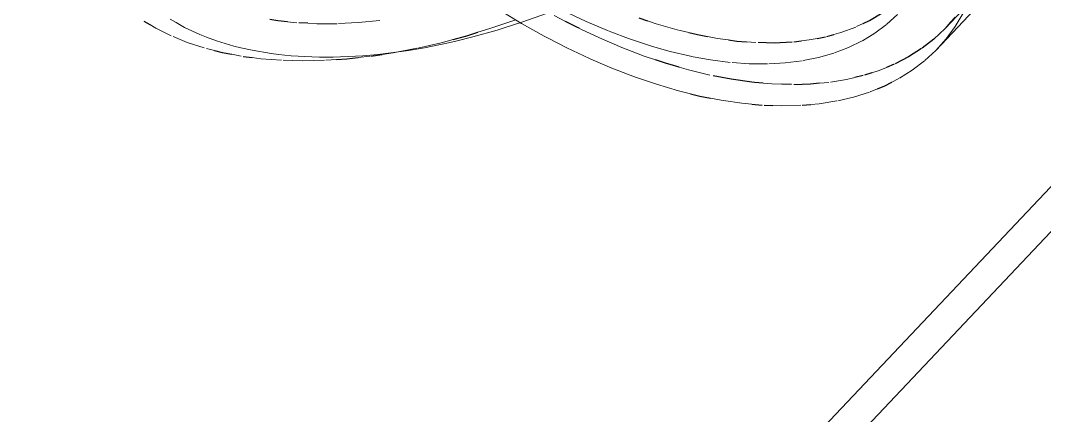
# Model space of a CAD drawing. Header units: millimetres. Extents: x -86814 to -77113, y 29520 to 42516.
# Drawn here: x -81951.1 to -81736.3, y 39187.8 to 39270.7 of the extents above; entities that cross this region are included whole.
import ezdxf

# ---------------------------------------------------------------- set-up
doc = ezdxf.new("R2010")
doc.units = ezdxf.units.MM
doc.linetypes.add('HIDDEN_50', pattern=[225, 150, -75])
doc.layers.add('PROFILE_HIDDEN', color=9, linetype='HIDDEN_50', lineweight=18)
doc.layers.add('PROFILE_VISIBLE', color=4, linetype='Continuous', lineweight=25)

msp = doc.modelspace()

# ---------------------------------------------------------------- linework, layer by layer
at = {"layer": 'PROFILE_HIDDEN'}
for p, q in [((-81757.2, 39269.01), (-81280.54, 39773.39)), ((-81759.13, 39264.44), (-81707.68, 39318.9)), ((-81849.8, 39272.35), (-81846.03, 39270.07)), ((-81832.48, 39270.51), (-81836.19, 39272.27)), ((-81755.07, 39269.45), (-81753.41, 39272.21)), ((-81918.49, 39270.25), (-81919.75, 39270.96)), ((-81916.73, 39269.25), (-81918.49, 39270.25)), ((-81893.12, 39270.23), (-81895.11, 39270.45)), ((-81888.98, 39270.02), (-81890.87, 39270.12)), ((-81884.7, 39270.03), (-81888.98, 39270.02)), ((-81880.3, 39270.25), (-81884.39, 39270.04)), ((-81875.77, 39270.68), (-81880.3, 39270.25)), ((-81852.64, 39268.99), (-81847.46, 39270.75)), ((-81845.97, 39270.33), (-81849.67, 39269.16)), ((-81846.03, 39270.07), (-81841.28, 39267.42)), ((-81840.78, 39272.16), (-81845.97, 39270.33)), ((-81836.81, 39270.5), (-81839.18, 39271.72)), ((-81828, 39268.6), (-81832.48, 39270.51)), ((-81819.57, 39270.64), (-81817.76, 39270.02)), ((-81817.76, 39270.02), (-81813.41, 39268.76)), ((-81775.74, 39269.43), (-81774.4, 39270.06)), ((-81767.19, 39271.93), (-81769.41, 39269.91)), ((-81756.09, 39270.26), (-81757.12, 39269.09)), ((-81923.95, 39269.83), (-81922.7, 39269.08)), ((-81922.7, 39269.08), (-81919.53, 39267.5)), ((-81913.49, 39267.75), (-81916.73, 39269.25)), ((-81851.13, 39268.7), (-81856.26, 39267.26)), ((-81855.17, 39268.22), (-81852.64, 39268.99)), ((-81849.67, 39269.16), (-81851.13, 39268.7)), ((-81833.48, 39268.84), (-81833.96, 39269.06)), ((-81829.69, 39267.06), (-81833.48, 39268.84)), ((-81827.3, 39268.33), (-81828, 39268.6)), ((-81823.56, 39266.91), (-81827.3, 39268.33)), ((-81813.41, 39268.76), (-81812.73, 39268.6)), ((-81812.73, 39268.6), (-81810.93, 39268.17)), ((-81780.51, 39267.78), (-81779.02, 39268.19)), ((-81779.02, 39268.19), (-81775.94, 39269.33)), ((-81771.92, 39268.03), (-81774.5, 39266.46)), ((-81769.45, 39269.87), (-81771.92, 39268.03)), ((-81757.2, 39269.01), (-81758.37, 39267.91)), ((-81756.99, 39266.85), (-81755.07, 39269.45)), ((-81919.08, 39267.32), (-81916.15, 39266.12)), ((-81916.15, 39266.12), (-81912.56, 39264.95)), ((-81912.11, 39267.23), (-81913.49, 39267.75)), ((-81910.03, 39266.44), (-81912.11, 39267.23)), ((-81906.38, 39265.34), (-81910.03, 39266.44)), ((-81867.8, 39264.93), (-81862.91, 39266.05)), ((-81861.34, 39266.03), (-81866.35, 39265)), ((-81862.91, 39266.05), (-81860.35, 39266.74)), ((-81859.82, 39266.4), (-81861.34, 39266.03)), ((-81856.26, 39267.26), (-81859.82, 39266.4)), ((-81841.28, 39267.42), (-81840.41, 39266.97)), ((-81840.41, 39266.97), (-81836.53, 39264.96)), ((-81824.96, 39265.04), (-81829.69, 39267.06)), ((-81819.16, 39265.44), (-81823.56, 39266.91)), ((-81807.04, 39267.34), (-81804.94, 39266.95)), ((-81804.94, 39266.95), (-81804.37, 39266.87)), ((-81804.37, 39266.87), (-81802.61, 39266.63)), ((-81798.86, 39266.25), (-81796.87, 39266.09)), ((-81796.39, 39266.09), (-81794.7, 39266.06)), ((-81787.3, 39266.44), (-81785.7, 39266.63)), ((-81785.7, 39266.63), (-81783.99, 39266.96)), ((-81774.6, 39266.41), (-81777.47, 39265.01)), ((-81759.13, 39264.44), (-81756.99, 39266.85)), ((-81912.12, 39264.84), (-81910.45, 39264.41)), ((-81906.8, 39263.61), (-81904.82, 39263.23)), ((-81904.91, 39265), (-81906.38, 39265.34)), ((-81902.54, 39264.45), (-81904.91, 39265)), ((-81898.52, 39263.77), (-81902.54, 39264.45)), ((-81896.98, 39263.6), (-81898.52, 39263.77)), ((-81894.33, 39263.3), (-81896.98, 39263.6)), ((-81876.14, 39263.58), (-81879.3, 39263.32)), ((-81871.29, 39264.19), (-81876.14, 39263.58)), ((-81875.28, 39263.59), (-81872.95, 39263.94)), ((-81872.95, 39263.94), (-81867.96, 39264.89)), ((-81869.73, 39264.44), (-81871.29, 39264.19)), ((-81866.35, 39265), (-81869.73, 39264.44)), ((-81836.53, 39264.96), (-81831.79, 39262.72)), ((-81824.1, 39264.71), (-81824.96, 39265.04)), ((-81820.27, 39263.25), (-81824.1, 39264.71)), ((-81818.55, 39265.27), (-81819.16, 39265.44)), ((-81814.82, 39264.2), (-81818.55, 39265.27)), ((-81810.55, 39263.2), (-81814.82, 39264.2)), ((-81780.53, 39263.85), (-81783.77, 39262.93)), ((-81777.47, 39265.01), (-81780.37, 39263.91)), ((-81761.46, 39262.29), (-81759.13, 39264.44)), ((-81902.54, 39262.93), (-81900.68, 39262.69)), ((-81900.68, 39262.69), (-81896.39, 39262.36)), ((-81896.02, 39262.35), (-81891.95, 39262.25)), ((-81889.98, 39263.05), (-81894.33, 39263.3)), ((-81891.95, 39262.25), (-81887.37, 39262.35)), ((-81888.41, 39263.04), (-81889.98, 39263.05)), ((-81885.5, 39263.01), (-81888.41, 39263.04)), ((-81887.06, 39262.37), (-81884.86, 39262.52)), ((-81880.88, 39263.19), (-81885.5, 39263.01)), ((-81879.3, 39263.32), (-81880.88, 39263.19)), ((-81880.27, 39262.93), (-81877.86, 39263.2)), ((-81831.79, 39262.72), (-81831, 39262.39)), ((-81831, 39262.39), (-81827.06, 39260.7)), ((-81817.95, 39262.47), (-81820.27, 39263.25)), ((-81810.03, 39263.11), (-81810.55, 39263.2)), ((-81806.36, 39262.44), (-81810.03, 39263.11)), ((-81802.28, 39261.91), (-81806.36, 39262.44)), ((-81798.31, 39261.63), (-81801.86, 39261.88)), ((-81794.46, 39261.59), (-81798.31, 39261.63)), ((-81790.74, 39261.8), (-81794.13, 39261.61)), ((-81787.18, 39262.24), (-81790.74, 39261.8)), ((-81783.77, 39262.93), (-81786.94, 39262.29)), ((-81764.08, 39260.27), (-81761.5, 39262.25)), ((-81827.06, 39260.7), (-81822.36, 39258.9)), ((-81811.03, 39260.35), (-81812.95, 39260.91)), ((-81806.52, 39259.25), (-81811.03, 39260.35)), ((-81771.03, 39260.21), (-81772.56, 39259.72)), ((-81769.45, 39260.86), (-81771.03, 39260.21)), ((-81766.77, 39258.58), (-81764.08, 39260.27)), ((-81822.36, 39258.9), (-81821.67, 39258.66)), ((-81821.67, 39258.66), (-81817.71, 39257.32)), ((-81817.71, 39257.32), (-81813.12, 39255.97)), ((-81793.51, 39257.39), (-81795.34, 39257.55)), ((-81791.46, 39257.32), (-81793.51, 39257.39)), ((-81787.18, 39257.31), (-81788.94, 39257.27)), ((-81781.58, 39257.71), (-81783.5, 39257.54)), ((-81777.9, 39258.3), (-81781.21, 39257.77)), ((-81776.14, 39258.72), (-81777.9, 39258.3)), ((-81768.36, 39257.76), (-81766.87, 39258.52)), ((-81813.12, 39255.97), (-81812.52, 39255.82)), ((-81812.52, 39255.82), (-81810.56, 39255.34)), ((-81776.39, 39254.64), (-81773.03, 39255.7)), ((-81772.87, 39255.77), (-81771.36, 39256.38)), ((-81806.37, 39254.42), (-81804.15, 39253.99)), ((-81804.15, 39253.99), (-81803.65, 39253.91)), ((-81803.65, 39253.91), (-81799.81, 39253.35)), ((-81799.81, 39253.35), (-81797.69, 39253.16)), ((-81793.3, 39252.88), (-81791.45, 39252.81)), ((-81791.45, 39252.81), (-81787.46, 39252.91)), ((-81785.38, 39253.09), (-81783.61, 39253.24)), ((-81783.61, 39253.24), (-81779.92, 39253.82)), ((-81779.69, 39253.88), (-81776.39, 39254.64))]:
    msp.add_line(p, q, dxfattribs=at)
at = {"layer": 'PROFILE_VISIBLE'}
for p, q in [((-83083.49, 37798.98), (-79600.41, 41485.92)), ((-83092.37, 37799.52), (-79638.44, 41454.37)), ((-81773.05, 39270.7), (-81770.36, 39272.3)), ((-81925.21, 39270.59), (-81923.95, 39269.83)), ((-81897.11, 39270.66), (-81898.81, 39270.94)), ((-81895.11, 39270.45), (-81897.11, 39270.66)), ((-81890.87, 39270.12), (-81892.76, 39270.22)), ((-81834.43, 39269.29), (-81836.81, 39270.5)), ((-81821.39, 39271.25), (-81819.57, 39270.64)), ((-81774.4, 39270.06), (-81773.05, 39270.7)), ((-81755.06, 39271.42), (-81756.09, 39270.26)), ((-81857.71, 39267.45), (-81855.17, 39268.22)), ((-81833.96, 39269.06), (-81834.43, 39269.29)), ((-81810.93, 39268.17), (-81809.13, 39267.74)), ((-81758.37, 39267.91), (-81759.55, 39266.8)), ((-81860.35, 39266.74), (-81857.79, 39267.42)), ((-81809.13, 39267.74), (-81807.04, 39267.34)), ((-81802.61, 39266.63), (-81800.85, 39266.4)), ((-81800.85, 39266.4), (-81798.86, 39266.25)), ((-81794.7, 39266.06), (-81793.01, 39266.03)), ((-81793.01, 39266.03), (-81789.28, 39266.21)), ((-81788.9, 39266.25), (-81787.3, 39266.44)), ((-81783.99, 39266.96), (-81782.28, 39267.29)), ((-81781.99, 39267.37), (-81780.51, 39267.78)), ((-81759.55, 39266.8), (-81761.99, 39264.92)), ((-81910.45, 39264.41), (-81908.78, 39263.99)), ((-81908.78, 39263.99), (-81906.8, 39263.61)), ((-81877.62, 39263.23), (-81875.28, 39263.59)), ((-81762.12, 39264.82), (-81764.89, 39263.05)), ((-81904.4, 39263.18), (-81902.54, 39262.93)), ((-81884.86, 39262.52), (-81882.67, 39262.67)), ((-81882.67, 39262.67), (-81880.27, 39262.93)), ((-81815.62, 39261.69), (-81817.95, 39262.47)), ((-81814.86, 39261.46), (-81815.62, 39261.69)), ((-81812.95, 39260.91), (-81814.86, 39261.46)), ((-81767.86, 39261.51), (-81769.45, 39260.86)), ((-81764.89, 39263.05), (-81767.67, 39261.62)), ((-81772.56, 39259.72), (-81774.1, 39259.23)), ((-81802.08, 39258.39), (-81805.85, 39259.12)), ((-81797.74, 39257.77), (-81802.08, 39258.39)), ((-81797.18, 39257.72), (-81797.74, 39257.77)), ((-81795.34, 39257.55), (-81797.18, 39257.72)), ((-81789.4, 39257.25), (-81791.46, 39257.32)), ((-81785.42, 39257.36), (-81787.18, 39257.31)), ((-81783.5, 39257.54), (-81785.42, 39257.36)), ((-81774.38, 39259.14), (-81776.14, 39258.72)), ((-81769.85, 39257), (-81768.36, 39257.76)), ((-81810.56, 39255.34), (-81808.6, 39254.86)), ((-81771.36, 39256.38), (-81769.85, 39257)), ((-81808.6, 39254.86), (-81806.37, 39254.42)), ((-81797.69, 39253.16), (-81795.57, 39252.96)), ((-81795.16, 39252.95), (-81793.3, 39252.88)), ((-81787.14, 39252.93), (-81785.38, 39253.09))]:
    msp.add_line(p, q, dxfattribs=at)

doc.saveas('drawing.dxf')
